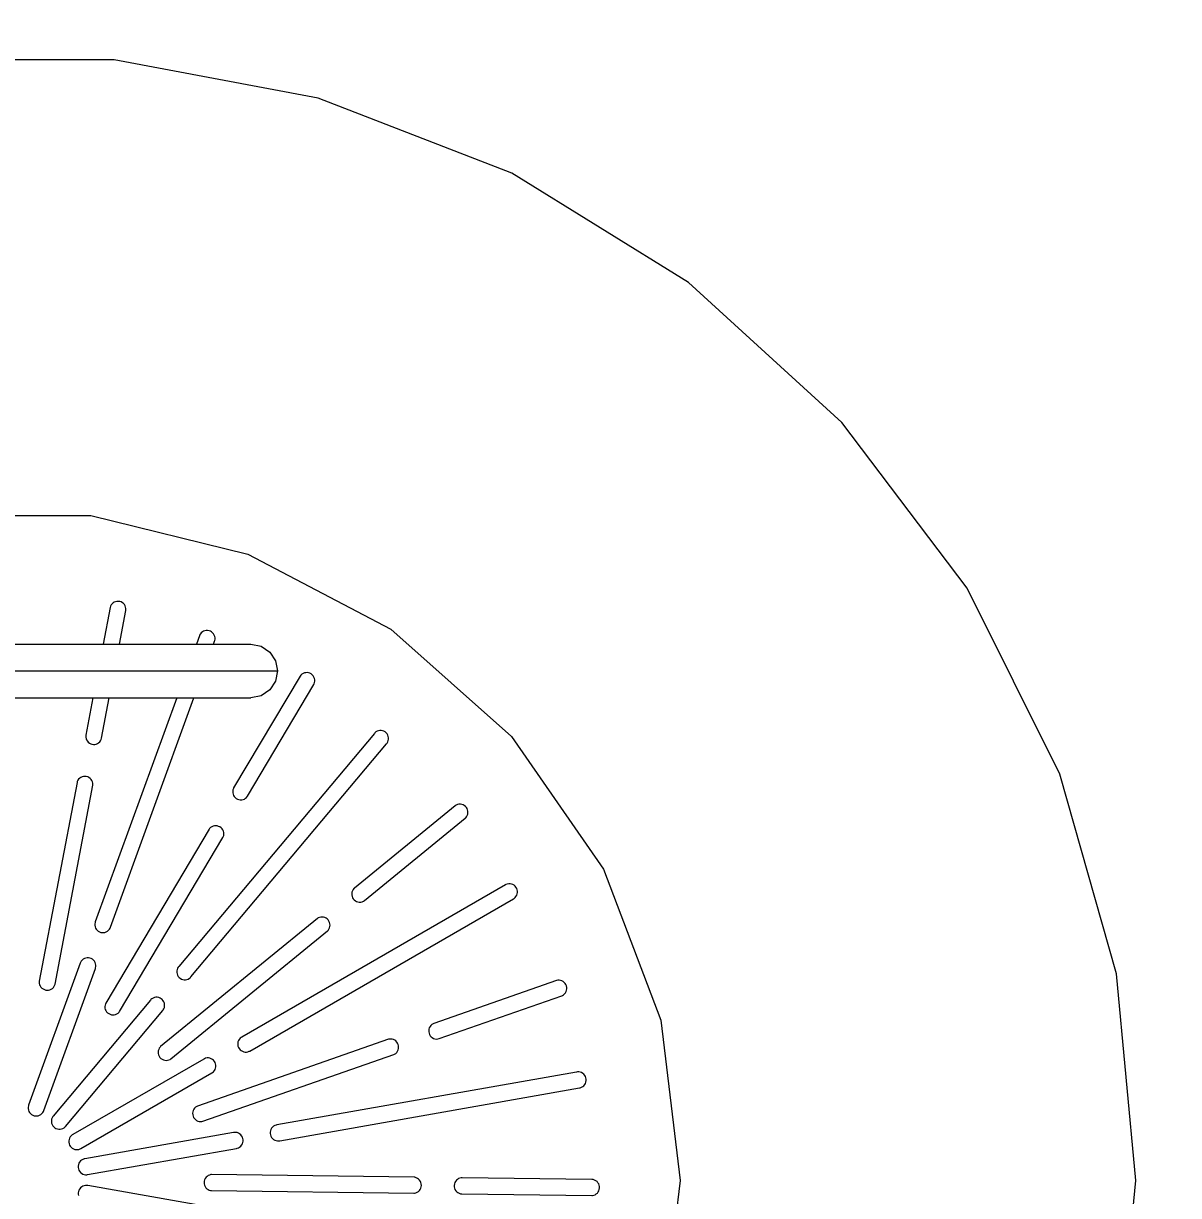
# Model space of a CAD drawing. Header units: millimetres. Extents: x 12228 to 15818, y 15837 to 21284.
# Drawn here: x 13551.3 to 13766.8, y 20294.8 to 20513.5 of the extents above; entities that cross this region are included whole.
import ezdxf

# ---------------------------------------------------------------- set-up
doc = ezdxf.new("R2010")
doc.units = ezdxf.units.MM
doc.header["$LTSCALE"] = 3
for name, color, linetype, lineweight in [('Elementy modelu - Kształty_Nr_pióra__1', 7, 'Continuous', 13), ('Konstrukcja - Stropy_Nr_pióra__1', 7, 'Continuous', 13), ('Konstrukcja - Słupy_Nr_pióra__1', 7, 'Continuous', 13)]:
    doc.layers.add(name, color=color, linetype=linetype, lineweight=lineweight)
doc.styles.get("Standard").update_dxf_attribs({"font": 'arial.ttf'})
doc.dimstyles.new('MATEUSZ', dxfattribs={"dimtxt": 35, "dimasz": 16, "dimexe": 0.18, "dimexo": 0.0625, "dimgap": 0.09, "dimtad": 0, "dimdec": 0, "dimdsep": 46, "dimtxsty": 'Standard', "dimblk": 'DOT', "dimcen": 0.09, "dimse1": 1, "dimse2": 1, "dimadec": 0, "dimazin": 0, "dimtfac": 1, "dimtdec": 0, "dimtofl": 0, "dimtmove": 0, "dimatfit": 3, "dimfxl": 0, "dimtolj": 1, "dimtzin": 0, "dimlwd": 9, "dimlwe": 9, "dimarcsym": 0})

# ---------------------------------------------------------------- blocks, each defined once
blk = doc.blocks.new('_Dot')
at = {"color": 0, "linetype": 'ByBlock', "lineweight": -2}
blk.add_line((-0.5, 0), (-1, 0), dxfattribs=at)
at = {"color": 0, "linetype": 'ByBlock', "const_width": 0.5}
blk.add_lwpolyline([(-0.25, 0, 1), (0.25, 0, 1)], format="xyb", close=True, dxfattribs=at)
blk = doc.blocks.new('*D10')
at = {"color": 0, "lineweight": 9}
for p, q in [((13354.81, 20746.72), (13509.41, 20746.72)), ((13742.81, 20746.72), (13588.21, 20746.72))]:
    blk.add_line(p, q, dxfattribs=at)
at = {"layer": 'Defpoints', "color": 0}
for p in [(13758.81, 20746.72), (13338.81, 20297.61), (13758.81, 20297.61)]:
    blk.add_point(p, dxfattribs=at)
at = {"color": 0, "lineweight": 9, "xscale": 16, "yscale": 16, "zscale": 16, "rotation": 180}
blk.add_blockref('_Dot', (13338.81, 20746.72), dxfattribs=at)
at = {"color": 0, "lineweight": 9, "xscale": 16, "yscale": 16, "zscale": 16}
blk.add_blockref('_Dot', (13758.81, 20746.72), dxfattribs=at)
at = {"color": 0, "insert": (13548.81, 20746.72), "char_height": 35, "attachment_point": 5}
blk.add_mtext('\\A1;420', dxfattribs=at)
blk = doc.blocks.new('*D11')
at = {"color": 0, "lineweight": 9}
for p, q in [((13439.81, 20626.72), (13509.82, 20626.72)), ((13657.81, 20626.72), (13587.8, 20626.72))]:
    blk.add_line(p, q, dxfattribs=at)
at = {"layer": 'Defpoints', "color": 0}
for p in [(13673.81, 20626.72), (13423.81, 20297.61), (13673.81, 20297.61)]:
    blk.add_point(p, dxfattribs=at)
at = {"color": 0, "lineweight": 9, "xscale": 16, "yscale": 16, "zscale": 16, "rotation": 180}
blk.add_blockref('_Dot', (13423.81, 20626.72), dxfattribs=at)
at = {"color": 0, "lineweight": 9, "xscale": 16, "yscale": 16, "zscale": 16}
blk.add_blockref('_Dot', (13673.81, 20626.72), dxfattribs=at)
at = {"color": 0, "insert": (13548.81, 20626.72), "char_height": 35, "attachment_point": 5}
blk.add_mtext('\\A1;250', dxfattribs=at)

msp = doc.modelspace()

# ---------------------------------------------------------------- linework, layer by layer
at = {"layer": 'Elementy modelu - Kształty_Nr_pióra__1', "linetype": 'Continuous'}
for p, q in [((13503.71, 20397.71), (13593.71, 20397.71)), ((13593.71, 20397.71), (13595.62, 20397.33)), ((13595.62, 20397.33), (13597.25, 20396.24)), ((13597.25, 20396.24), (13598.33, 20394.62)), ((13598.33, 20394.62), (13598.71, 20392.71)), ((13498.71, 20392.71), (13598.71, 20392.71)), ((13598.71, 20392.71), (13598.33, 20390.79)), ((13598.33, 20390.79), (13597.25, 20389.17)), ((13503.71, 20387.71), (13593.71, 20387.71)), ((13595.62, 20388.09), (13593.71, 20387.71)), ((13597.25, 20389.17), (13595.62, 20388.09))]:
    msp.add_line(p, q, dxfattribs=at)
at = {"layer": 'Konstrukcja - Stropy_Nr_pióra__1', "linetype": 'Continuous'}
for p, q in [((13567.52, 20404.79), (13567.44, 20404.54)), ((13567.64, 20405.03), (13567.52, 20404.79)), ((13567.81, 20405.23), (13567.64, 20405.03)), ((13568, 20405.41), (13567.81, 20405.23)), ((13568.23, 20405.54), (13568, 20405.41)), ((13568.47, 20405.64), (13568.23, 20405.54)), ((13568.73, 20405.69), (13568.47, 20405.64)), ((13568.99, 20405.7), (13568.73, 20405.69)), ((13569.25, 20405.66), (13568.99, 20405.7)), ((13569.5, 20405.58), (13569.25, 20405.66)), ((13569.73, 20405.45), (13569.5, 20405.58)), ((13569.94, 20405.29), (13569.73, 20405.45)), ((13570.11, 20405.1), (13569.94, 20405.29)), ((13570.25, 20404.87), (13570.11, 20405.1)), ((13570.34, 20404.63), (13570.25, 20404.87)), ((13567.44, 20404.54), (13566.15, 20397.71)), ((13569.2, 20397.71), (13570.39, 20403.98)), ((13570.4, 20404.37), (13570.34, 20404.63)), ((13570.39, 20403.98), (13570.4, 20404.11)), ((13570.4, 20404.11), (13570.4, 20404.37)), ((13584.11, 20399.28), (13583.54, 20397.71)), ((13584.15, 20399.4), (13584.11, 20399.28)), ((13584.29, 20399.63), (13584.15, 20399.4)), ((13584.45, 20399.83), (13584.29, 20399.63)), ((13584.66, 20400), (13584.45, 20399.83)), ((13584.88, 20400.13), (13584.66, 20400)), ((13585.13, 20400.22), (13584.88, 20400.13)), ((13585.39, 20400.26), (13585.13, 20400.22)), ((13585.65, 20400.26), (13585.39, 20400.26)), ((13585.91, 20400.22), (13585.65, 20400.26)), ((13586.16, 20400.13), (13585.91, 20400.22)), ((13586.38, 20400), (13586.16, 20400.13)), ((13586.58, 20399.83), (13586.38, 20400)), ((13586.75, 20399.63), (13586.58, 20399.83)), ((13586.73, 20397.71), (13586.93, 20398.25)), ((13586.88, 20399.4), (13586.75, 20399.63)), ((13586.97, 20399.15), (13586.88, 20399.4)), ((13586.93, 20398.25), (13586.97, 20398.37)), ((13587.02, 20398.9), (13586.97, 20399.15)), ((13586.97, 20398.37), (13587.02, 20398.63)), ((13587.02, 20398.63), (13587.02, 20398.9)), ((13602.89, 20391.72), (13590.5, 20370.88)), ((13603.05, 20391.93), (13602.89, 20391.72)), ((13603.25, 20392.11), (13603.05, 20391.93)), ((13603.47, 20392.24), (13603.25, 20392.11)), ((13603.71, 20392.34), (13603.47, 20392.24)), ((13603.97, 20392.39), (13603.71, 20392.34)), ((13604.23, 20392.4), (13603.97, 20392.39)), ((13604.49, 20392.36), (13604.23, 20392.4)), ((13604.74, 20392.28), (13604.49, 20392.36)), ((13604.97, 20392.16), (13604.74, 20392.28)), ((13605.18, 20391.99), (13604.97, 20392.16)), ((13605.35, 20391.8), (13605.18, 20391.99)), ((13605.49, 20391.57), (13605.35, 20391.8)), ((13593.08, 20369.35), (13605.46, 20390.19)), ((13605.46, 20390.19), (13605.53, 20390.3)), ((13605.59, 20391.33), (13605.49, 20391.57)), ((13605.53, 20390.3), (13605.61, 20390.55)), ((13605.64, 20391.07), (13605.59, 20391.33)), ((13605.61, 20390.55), (13605.65, 20390.81)), ((13605.65, 20390.81), (13605.64, 20391.07)), ((13564.25, 20387.71), (13562.93, 20380.72)), ((13579.9, 20387.71), (13564.68, 20345.9)), ((13565.87, 20380.16), (13567.3, 20387.71)), ((13567.5, 20344.88), (13583.09, 20387.71)), ((13616.75, 20381.07), (13580.24, 20337.56)), ((13616.84, 20381.17), (13616.75, 20381.07)), ((13617.04, 20381.34), (13616.84, 20381.17)), ((13617.26, 20381.47), (13617.04, 20381.34)), ((13617.51, 20381.56), (13617.26, 20381.47)), ((13617.77, 20381.61), (13617.51, 20381.56)), ((13618.03, 20381.61), (13617.77, 20381.61)), ((13618.29, 20381.56), (13618.03, 20381.61)), ((13618.54, 20381.47), (13618.29, 20381.56)), ((13618.76, 20381.34), (13618.54, 20381.47)), ((13618.97, 20381.17), (13618.76, 20381.34)), ((13619.13, 20380.97), (13618.97, 20381.17)), ((13619.27, 20380.74), (13619.13, 20380.97)), ((13619.36, 20380.5), (13619.27, 20380.74)), ((13562.93, 20380.72), (13562.91, 20380.59)), ((13562.91, 20380.59), (13562.92, 20380.33)), ((13562.92, 20380.33), (13562.97, 20380.07)), ((13562.97, 20380.07), (13563.07, 20379.83)), ((13563.07, 20379.83), (13563.2, 20379.6)), ((13563.2, 20379.6), (13563.38, 20379.41)), ((13563.38, 20379.41), (13563.58, 20379.25)), ((13563.58, 20379.25), (13563.82, 20379.12)), ((13563.82, 20379.12), (13564.06, 20379.04)), ((13564.06, 20379.04), (13564.32, 20379)), ((13564.32, 20379), (13564.59, 20379.01)), ((13564.59, 20379.01), (13564.84, 20379.06)), ((13564.84, 20379.06), (13565.09, 20379.16)), ((13565.09, 20379.16), (13565.31, 20379.29)), ((13565.31, 20379.29), (13565.51, 20379.47)), ((13565.51, 20379.47), (13565.67, 20379.67)), ((13565.67, 20379.67), (13565.8, 20379.91)), ((13565.8, 20379.91), (13565.87, 20380.16)), ((13582.54, 20335.63), (13619.05, 20379.14)), ((13619.05, 20379.14), (13619.13, 20379.24)), ((13619.13, 20379.24), (13619.27, 20379.47)), ((13619.27, 20379.47), (13619.36, 20379.72)), ((13619.4, 20380.24), (13619.36, 20380.5)), ((13619.36, 20379.72), (13619.4, 20379.98)), ((13619.4, 20379.98), (13619.4, 20380.24)), ((13561.31, 20372.07), (13561.27, 20371.93)), ((13561.43, 20372.31), (13561.31, 20372.07)), ((13561.58, 20372.52), (13561.43, 20372.31)), ((13561.77, 20372.7), (13561.58, 20372.52)), ((13561.99, 20372.85), (13561.77, 20372.7)), ((13562.23, 20372.95), (13561.99, 20372.85)), ((13562.48, 20373.02), (13562.23, 20372.95)), ((13562.74, 20373.04), (13562.48, 20373.02)), ((13563, 20373.01), (13562.74, 20373.04)), ((13563.26, 20372.94), (13563, 20373.01)), ((13563.49, 20372.82), (13563.26, 20372.94)), ((13563.7, 20372.67), (13563.49, 20372.82)), ((13563.89, 20372.48), (13563.7, 20372.67)), ((13564.03, 20372.26), (13563.89, 20372.48)), ((13564.14, 20372.02), (13564.03, 20372.26)), ((13564.2, 20371.77), (13564.14, 20372.02)), ((13561.27, 20371.93), (13554.23, 20334.81)), ((13557.17, 20334.26), (13564.21, 20371.38)), ((13564.22, 20371.51), (13564.2, 20371.77)), ((13564.21, 20371.38), (13564.22, 20371.51)), ((13590.36, 20370.52), (13590.32, 20370.26)), ((13590.32, 20370.26), (13590.33, 20369.99)), ((13590.33, 20369.99), (13590.38, 20369.74)), ((13590.44, 20370.76), (13590.36, 20370.52)), ((13590.5, 20370.88), (13590.44, 20370.76)), ((13590.38, 20369.74), (13590.48, 20369.49)), ((13590.48, 20369.49), (13590.61, 20369.27)), ((13590.61, 20369.27), (13590.79, 20369.07)), ((13590.79, 20369.07), (13590.99, 20368.91)), ((13590.99, 20368.91), (13591.22, 20368.79)), ((13591.22, 20368.79), (13591.47, 20368.7)), ((13591.47, 20368.7), (13591.73, 20368.66)), ((13591.73, 20368.66), (13592, 20368.67)), ((13592, 20368.67), (13592.25, 20368.72)), ((13592.25, 20368.72), (13592.5, 20368.82)), ((13592.5, 20368.82), (13592.72, 20368.96)), ((13592.72, 20368.96), (13592.92, 20369.13)), ((13592.92, 20369.13), (13593.08, 20369.35)), ((13632.04, 20367.69), (13631.81, 20367.55)), ((13632.28, 20367.79), (13632.04, 20367.69)), ((13632.54, 20367.84), (13632.28, 20367.79)), ((13632.8, 20367.85), (13632.54, 20367.84)), ((13633.06, 20367.81), (13632.8, 20367.85)), ((13633.31, 20367.73), (13633.06, 20367.81)), ((13633.54, 20367.6), (13633.31, 20367.73)), ((13631.81, 20367.55), (13613.05, 20352.2)), ((13633.75, 20367.44), (13633.54, 20367.6)), ((13633.92, 20367.25), (13633.75, 20367.44)), ((13633.81, 20365.31), (13633.97, 20365.52)), ((13634.06, 20367.02), (13633.92, 20367.25)), ((13633.97, 20365.52), (13634.09, 20365.75)), ((13634.15, 20366.78), (13634.06, 20367.02)), ((13634.09, 20365.75), (13634.18, 20366)), ((13634.21, 20366.52), (13634.15, 20366.78)), ((13634.18, 20366), (13634.21, 20366.26)), ((13634.21, 20366.26), (13634.21, 20366.52)), ((13586.02, 20363.3), (13585.94, 20363.19)), ((13586.21, 20363.49), (13586.02, 20363.3)), ((13586.43, 20363.63), (13586.21, 20363.49)), ((13586.67, 20363.74), (13586.43, 20363.63)), ((13586.92, 20363.8), (13586.67, 20363.74)), ((13587.19, 20363.82), (13586.92, 20363.8)), ((13587.45, 20363.8), (13587.19, 20363.82)), ((13587.7, 20363.72), (13587.45, 20363.8)), ((13587.93, 20363.61), (13587.7, 20363.72)), ((13588.15, 20363.45), (13587.93, 20363.61)), ((13588.33, 20363.27), (13588.15, 20363.45)), ((13588.48, 20363.05), (13588.33, 20363.27)), ((13614.94, 20349.88), (13633.71, 20365.23)), ((13633.71, 20365.23), (13633.81, 20365.31)), ((13585.94, 20363.19), (13566.63, 20330.72)), ((13569.19, 20329.19), (13588.51, 20361.66)), ((13588.58, 20362.81), (13588.48, 20363.05)), ((13588.51, 20361.66), (13588.57, 20361.78)), ((13588.57, 20361.78), (13588.64, 20362.03)), ((13588.65, 20362.55), (13588.58, 20362.81)), ((13588.64, 20362.03), (13588.67, 20362.29)), ((13588.67, 20362.29), (13588.65, 20362.55)), ((13641.2, 20352.8), (13592.01, 20324.4)), ((13641.31, 20352.87), (13641.2, 20352.8)), ((13641.56, 20352.96), (13641.31, 20352.87)), ((13641.82, 20353), (13641.56, 20352.96)), ((13642.08, 20353), (13641.82, 20353)), ((13642.34, 20352.96), (13642.08, 20353)), ((13642.59, 20352.87), (13642.34, 20352.96)), ((13642.81, 20352.74), (13642.59, 20352.87)), ((13643.01, 20352.57), (13642.81, 20352.74)), ((13643.18, 20352.37), (13643.01, 20352.57)), ((13643.31, 20352.14), (13643.18, 20352.37)), ((13593.51, 20321.8), (13642.7, 20350.2)), ((13612.58, 20351.43), (13612.54, 20351.17)), ((13612.54, 20351.17), (13612.55, 20350.91)), ((13612.55, 20350.91), (13612.6, 20350.65)), ((13612.66, 20351.68), (13612.58, 20351.43)), ((13612.6, 20350.65), (13612.7, 20350.41)), ((13612.79, 20351.91), (13612.66, 20351.68)), ((13612.7, 20350.41), (13612.83, 20350.18)), ((13612.95, 20352.12), (13612.79, 20351.91)), ((13612.83, 20350.18), (13613.01, 20349.99)), ((13613.05, 20352.2), (13612.95, 20352.12)), ((13642.7, 20350.2), (13642.81, 20350.27)), ((13642.81, 20350.27), (13643.01, 20350.44)), ((13643.01, 20350.44), (13643.18, 20350.64)), ((13643.18, 20350.64), (13643.31, 20350.87)), ((13643.4, 20351.89), (13643.31, 20352.14)), ((13643.31, 20350.87), (13643.4, 20351.11)), ((13643.45, 20351.63), (13643.4, 20351.89)), ((13643.4, 20351.11), (13643.45, 20351.37)), ((13643.45, 20351.37), (13643.45, 20351.63)), ((13613.01, 20349.99), (13613.21, 20349.82)), ((13613.21, 20349.82), (13613.45, 20349.7)), ((13613.45, 20349.7), (13613.69, 20349.62)), ((13613.69, 20349.62), (13613.95, 20349.58)), ((13613.95, 20349.58), (13614.22, 20349.59)), ((13614.22, 20349.59), (13614.47, 20349.64)), ((13614.47, 20349.64), (13614.72, 20349.74)), ((13614.72, 20349.74), (13614.94, 20349.88)), ((13564.64, 20345.78), (13564.59, 20345.52)), ((13564.68, 20345.9), (13564.64, 20345.78)), ((13606.13, 20346.54), (13576.87, 20322.63)), ((13606.25, 20346.62), (13606.13, 20346.54)), ((13606.49, 20346.72), (13606.25, 20346.62)), ((13606.74, 20346.79), (13606.49, 20346.72)), ((13607, 20346.8), (13606.74, 20346.79)), ((13607.26, 20346.78), (13607, 20346.8)), ((13607.52, 20346.7), (13607.26, 20346.78)), ((13607.75, 20346.59), (13607.52, 20346.7)), ((13607.96, 20346.44), (13607.75, 20346.59)), ((13608.15, 20346.25), (13607.96, 20346.44)), ((13608.29, 20346.03), (13608.15, 20346.25)), ((13608.4, 20345.79), (13608.29, 20346.03)), ((13608.46, 20345.54), (13608.4, 20345.79)), ((13564.59, 20345.52), (13564.59, 20345.26)), ((13564.59, 20345.26), (13564.64, 20345)), ((13564.64, 20345), (13564.73, 20344.75)), ((13564.73, 20344.75), (13564.86, 20344.53)), ((13564.86, 20344.53), (13565.03, 20344.32)), ((13565.03, 20344.32), (13565.23, 20344.16)), ((13565.23, 20344.16), (13565.46, 20344.02)), ((13565.46, 20344.02), (13565.7, 20343.93)), ((13565.7, 20343.93), (13565.96, 20343.89)), ((13565.96, 20343.89), (13566.22, 20343.89)), ((13566.22, 20343.89), (13566.48, 20343.93)), ((13566.48, 20343.93), (13566.73, 20344.02)), ((13566.73, 20344.02), (13566.96, 20344.16)), ((13566.96, 20344.16), (13567.16, 20344.32)), ((13567.16, 20344.32), (13567.33, 20344.53)), ((13567.33, 20344.53), (13567.46, 20344.75)), ((13567.46, 20344.75), (13567.5, 20344.88)), ((13578.76, 20320.31), (13608.02, 20344.22)), ((13608.02, 20344.22), (13608.11, 20344.31)), ((13608.11, 20344.31), (13608.27, 20344.52)), ((13608.27, 20344.52), (13608.38, 20344.76)), ((13608.38, 20344.76), (13608.46, 20345.01)), ((13608.48, 20345.27), (13608.46, 20345.54)), ((13608.46, 20345.01), (13608.48, 20345.27)), ((13563.16, 20339.19), (13562.9, 20339.14)), ((13563.42, 20339.19), (13563.16, 20339.19)), ((13563.68, 20339.14), (13563.42, 20339.19)), ((13561.88, 20338.2), (13552.23, 20311.69)), ((13555.05, 20310.67), (13564.7, 20337.18)), ((13561.93, 20338.32), (13561.88, 20338.2)), ((13562.06, 20338.55), (13561.93, 20338.32)), ((13562.22, 20338.75), (13562.06, 20338.55)), ((13562.43, 20338.92), (13562.22, 20338.75)), ((13562.65, 20339.05), (13562.43, 20338.92)), ((13562.9, 20339.14), (13562.65, 20339.05)), ((13563.93, 20339.05), (13563.68, 20339.14)), ((13564.15, 20338.92), (13563.93, 20339.05)), ((13564.35, 20338.75), (13564.15, 20338.92)), ((13564.52, 20338.55), (13564.35, 20338.75)), ((13564.65, 20338.33), (13564.52, 20338.55)), ((13564.74, 20338.08), (13564.65, 20338.33)), ((13564.7, 20337.18), (13564.74, 20337.3)), ((13564.79, 20337.82), (13564.74, 20338.08)), ((13564.74, 20337.3), (13564.79, 20337.56)), ((13564.79, 20337.56), (13564.79, 20337.82)), ((13580.03, 20337.23), (13579.94, 20336.99)), ((13580.16, 20337.46), (13580.03, 20337.23)), ((13580.24, 20337.56), (13580.16, 20337.46)), ((13554.23, 20334.81), (13554.22, 20334.68)), ((13579.94, 20336.99), (13579.89, 20336.73)), ((13579.89, 20336.73), (13579.89, 20336.47)), ((13579.89, 20336.47), (13579.94, 20336.21)), ((13579.94, 20336.21), (13580.03, 20335.96)), ((13580.03, 20335.96), (13580.16, 20335.73)), ((13580.16, 20335.73), (13580.33, 20335.53)), ((13580.33, 20335.53), (13580.53, 20335.36)), ((13580.53, 20335.36), (13580.75, 20335.23)), ((13580.75, 20335.23), (13581, 20335.14)), ((13581, 20335.14), (13581.26, 20335.1)), ((13581.26, 20335.1), (13581.52, 20335.1)), ((13581.52, 20335.1), (13581.78, 20335.14)), ((13581.78, 20335.14), (13582.03, 20335.23)), ((13582.03, 20335.23), (13582.25, 20335.36)), ((13582.25, 20335.36), (13582.46, 20335.53)), ((13582.46, 20335.53), (13582.54, 20335.63)), ((13650.72, 20334.94), (13627.84, 20326.94)), ((13650.99, 20335), (13650.72, 20334.94)), ((13651.25, 20335.01), (13650.99, 20335)), ((13651.51, 20334.97), (13651.25, 20335.01)), ((13651.76, 20334.89), (13651.51, 20334.97)), ((13651.99, 20334.76), (13651.76, 20334.89)), ((13554.22, 20334.68), (13554.23, 20334.42)), ((13554.23, 20334.42), (13554.3, 20334.17)), ((13554.3, 20334.17), (13554.4, 20333.93)), ((13554.4, 20333.93), (13554.55, 20333.71)), ((13554.55, 20333.71), (13554.73, 20333.52)), ((13554.73, 20333.52), (13554.95, 20333.37)), ((13554.95, 20333.37), (13555.18, 20333.25)), ((13555.18, 20333.25), (13555.43, 20333.18)), ((13555.43, 20333.18), (13555.7, 20333.15)), ((13555.7, 20333.15), (13555.96, 20333.17)), ((13555.96, 20333.17), (13556.21, 20333.23)), ((13556.21, 20333.23), (13556.45, 20333.34)), ((13556.45, 20333.34), (13556.67, 20333.49)), ((13556.67, 20333.49), (13556.86, 20333.67)), ((13556.86, 20333.67), (13557.01, 20333.88)), ((13557.01, 20333.88), (13557.13, 20334.12)), ((13557.13, 20334.12), (13557.17, 20334.26)), ((13652.19, 20334.6), (13651.99, 20334.76)), ((13652.37, 20334.4), (13652.19, 20334.6)), ((13652.25, 20332.47), (13652.42, 20332.68)), ((13652.51, 20334.18), (13652.37, 20334.4)), ((13652.42, 20332.68), (13652.54, 20332.91)), ((13652.6, 20333.94), (13652.51, 20334.18)), ((13652.54, 20332.91), (13652.62, 20333.16)), ((13652.66, 20333.68), (13652.6, 20333.94)), ((13652.62, 20333.16), (13652.66, 20333.42)), ((13652.66, 20333.42), (13652.66, 20333.68)), ((13574.97, 20331.28), (13556.84, 20309.67)), ((13566.57, 20330.6), (13566.5, 20330.35)), ((13566.63, 20330.72), (13566.57, 20330.6)), ((13575.06, 20331.38), (13574.97, 20331.28)), ((13575.26, 20331.55), (13575.06, 20331.38)), ((13575.49, 20331.68), (13575.26, 20331.55)), ((13575.73, 20331.77), (13575.49, 20331.68)), ((13575.99, 20331.82), (13575.73, 20331.77)), ((13576.25, 20331.82), (13575.99, 20331.82)), ((13576.51, 20331.77), (13576.25, 20331.82)), ((13576.76, 20331.68), (13576.51, 20331.77)), ((13576.99, 20331.55), (13576.76, 20331.68)), ((13577.19, 20331.38), (13576.99, 20331.55)), ((13577.36, 20331.18), (13577.19, 20331.38)), ((13577.49, 20330.96), (13577.36, 20331.18)), ((13577.58, 20330.71), (13577.49, 20330.96)), ((13577.62, 20330.45), (13577.58, 20330.71)), ((13577.62, 20330.19), (13577.62, 20330.45)), ((13628.83, 20324.11), (13651.71, 20332.11)), ((13651.71, 20332.11), (13651.84, 20332.16)), ((13651.84, 20332.16), (13652.06, 20332.3)), ((13652.06, 20332.3), (13652.25, 20332.47)), ((13559.14, 20307.74), (13577.27, 20329.36)), ((13566.5, 20330.35), (13566.47, 20330.09)), ((13566.47, 20330.09), (13566.49, 20329.82)), ((13566.49, 20329.82), (13566.55, 20329.57)), ((13566.55, 20329.57), (13566.66, 20329.33)), ((13566.66, 20329.33), (13566.8, 20329.11)), ((13566.8, 20329.11), (13566.99, 20328.92)), ((13566.99, 20328.92), (13567.2, 20328.77)), ((13567.2, 20328.77), (13567.44, 20328.65)), ((13567.44, 20328.65), (13567.69, 20328.58)), ((13567.69, 20328.58), (13567.95, 20328.55)), ((13567.95, 20328.55), (13568.21, 20328.57)), ((13568.21, 20328.57), (13568.47, 20328.64)), ((13568.47, 20328.64), (13568.7, 20328.74)), ((13568.7, 20328.74), (13568.92, 20328.89)), ((13568.92, 20328.89), (13569.11, 20329.07)), ((13569.11, 20329.07), (13569.19, 20329.19)), ((13577.27, 20329.36), (13577.36, 20329.46)), ((13577.36, 20329.46), (13577.49, 20329.68)), ((13577.49, 20329.68), (13577.58, 20329.93)), ((13577.58, 20329.93), (13577.62, 20330.19)), ((13627.01, 20326.14), (13626.93, 20325.89)), ((13627.14, 20326.37), (13627.01, 20326.14)), ((13627.3, 20326.58), (13627.14, 20326.37)), ((13627.5, 20326.75), (13627.3, 20326.58)), ((13627.72, 20326.89), (13627.5, 20326.75)), ((13627.84, 20326.94), (13627.72, 20326.89)), ((13619.4, 20323.98), (13583.74, 20311.52)), ((13591.53, 20323.97), (13591.39, 20323.74)), ((13591.69, 20324.17), (13591.53, 20323.97)), ((13591.9, 20324.34), (13591.69, 20324.17)), ((13592.01, 20324.4), (13591.9, 20324.34)), ((13619.54, 20324.02), (13619.4, 20323.98)), ((13619.8, 20324.03), (13619.54, 20324.02)), ((13620.06, 20324.01), (13619.8, 20324.03)), ((13620.32, 20323.93), (13620.06, 20324.01)), ((13620.55, 20323.82), (13620.32, 20323.93)), ((13626.93, 20325.89), (13626.89, 20325.63)), ((13626.89, 20325.63), (13626.9, 20325.37)), ((13626.9, 20325.37), (13626.95, 20325.11)), ((13626.95, 20325.11), (13627.05, 20324.87)), ((13627.05, 20324.87), (13627.19, 20324.65)), ((13627.19, 20324.65), (13627.36, 20324.45)), ((13627.36, 20324.45), (13627.57, 20324.29)), ((13627.57, 20324.29), (13627.8, 20324.16)), ((13627.8, 20324.16), (13628.05, 20324.08)), ((13628.05, 20324.08), (13628.31, 20324.04)), ((13628.31, 20324.04), (13628.57, 20324.05)), ((13628.57, 20324.05), (13628.83, 20324.11)), ((13576.44, 20321.84), (13576.41, 20321.57)), ((13576.51, 20322.09), (13576.44, 20321.84)), ((13576.62, 20322.32), (13576.51, 20322.09)), ((13576.78, 20322.54), (13576.62, 20322.32)), ((13576.87, 20322.63), (13576.78, 20322.54)), ((13591.3, 20323.49), (13591.26, 20323.23)), ((13591.26, 20323.23), (13591.26, 20322.97)), ((13591.26, 20322.97), (13591.3, 20322.71)), ((13591.39, 20323.74), (13591.3, 20323.49)), ((13591.3, 20322.71), (13591.39, 20322.47)), ((13591.39, 20322.47), (13591.53, 20322.24)), ((13591.53, 20322.24), (13591.69, 20322.04)), ((13591.69, 20322.04), (13591.9, 20321.87)), ((13591.9, 20321.87), (13592.12, 20321.74)), ((13592.12, 20321.74), (13592.37, 20321.65)), ((13593.15, 20321.65), (13593.4, 20321.74)), ((13593.4, 20321.74), (13593.51, 20321.8)), ((13620.77, 20323.67), (13620.55, 20323.82)), ((13620.95, 20323.48), (13620.77, 20323.67)), ((13620.92, 20321.54), (13621.07, 20321.75)), ((13621.09, 20323.26), (13620.95, 20323.48)), ((13621.07, 20321.75), (13621.18, 20321.99)), ((13621.2, 20323.02), (13621.09, 20323.26)), ((13621.18, 20321.99), (13621.26, 20322.24)), ((13621.27, 20322.77), (13621.2, 20323.02)), ((13621.26, 20322.24), (13621.28, 20322.5)), ((13621.28, 20322.5), (13621.27, 20322.77)), ((13584.91, 20320.3), (13560.48, 20306.2)), ((13576.41, 20321.57), (13576.43, 20321.31)), ((13576.43, 20321.31), (13576.49, 20321.06)), ((13576.49, 20321.06), (13576.6, 20320.82)), ((13576.6, 20320.82), (13576.75, 20320.6)), ((13576.75, 20320.6), (13576.93, 20320.41)), ((13576.93, 20320.41), (13577.14, 20320.26)), ((13577.14, 20320.26), (13577.38, 20320.14)), ((13577.38, 20320.14), (13577.63, 20320.07)), ((13577.63, 20320.07), (13577.89, 20320.04)), ((13577.89, 20320.04), (13578.15, 20320.06)), ((13578.15, 20320.06), (13578.41, 20320.13)), ((13578.41, 20320.13), (13578.65, 20320.23)), ((13578.65, 20320.23), (13578.76, 20320.31)), ((13584.72, 20308.7), (13620.39, 20321.16)), ((13585.03, 20320.37), (13584.91, 20320.3)), ((13585.27, 20320.46), (13585.03, 20320.37)), ((13585.53, 20320.51), (13585.27, 20320.46)), ((13585.79, 20320.51), (13585.53, 20320.51)), ((13586.05, 20320.46), (13585.79, 20320.51)), ((13586.3, 20320.37), (13586.05, 20320.46)), ((13586.53, 20320.24), (13586.3, 20320.37)), ((13586.73, 20320.07), (13586.53, 20320.24)), ((13586.9, 20319.87), (13586.73, 20320.07)), ((13587.03, 20319.64), (13586.9, 20319.87)), ((13587.12, 20319.4), (13587.03, 20319.64)), ((13592.37, 20321.65), (13592.63, 20321.6)), ((13592.63, 20321.6), (13592.89, 20321.6)), ((13592.89, 20321.6), (13593.15, 20321.65)), ((13620.39, 20321.16), (13620.51, 20321.21)), ((13620.51, 20321.21), (13620.73, 20321.36)), ((13620.73, 20321.36), (13620.92, 20321.54)), ((13561.98, 20303.6), (13586.41, 20317.71)), ((13586.41, 20317.71), (13586.53, 20317.77)), ((13586.53, 20317.77), (13586.73, 20317.94)), ((13586.73, 20317.94), (13586.9, 20318.14)), ((13586.9, 20318.14), (13587.03, 20318.37)), ((13587.03, 20318.37), (13587.12, 20318.62)), ((13587.16, 20319.14), (13587.12, 20319.4)), ((13587.12, 20318.62), (13587.16, 20318.87)), ((13587.16, 20318.87), (13587.16, 20319.14)), ((13654.5, 20317.87), (13598.57, 20308.01)), ((13654.63, 20317.9), (13654.5, 20317.87)), ((13654.89, 20317.9), (13654.63, 20317.9)), ((13655.15, 20317.85), (13654.89, 20317.9)), ((13655.4, 20317.76), (13655.15, 20317.85)), ((13655.63, 20317.63), (13655.4, 20317.76)), ((13655.83, 20317.46), (13655.63, 20317.63)), ((13656, 20317.26), (13655.83, 20317.46)), ((13655.4, 20315.03), (13655.63, 20315.16)), ((13655.63, 20315.16), (13655.83, 20315.33)), ((13655.83, 20315.33), (13656, 20315.53)), ((13656.13, 20317.03), (13656, 20317.26)), ((13656, 20315.53), (13656.13, 20315.76)), ((13656.22, 20316.79), (13656.13, 20317.03)), ((13656.13, 20315.76), (13656.22, 20316.01)), ((13656.26, 20316.53), (13656.22, 20316.79)), ((13656.22, 20316.01), (13656.26, 20316.27)), ((13656.26, 20316.27), (13656.26, 20316.53)), ((13599.09, 20305.06), (13655.02, 20314.92)), ((13655.02, 20314.92), (13655.15, 20314.94)), ((13655.15, 20314.94), (13655.4, 20315.03)), ((13552.19, 20311.57), (13552.14, 20311.31)), ((13552.14, 20311.31), (13552.14, 20311.05)), ((13552.14, 20311.05), (13552.19, 20310.79)), ((13552.23, 20311.69), (13552.19, 20311.57)), ((13552.19, 20310.79), (13552.28, 20310.54)), ((13583.06, 20310.93), (13582.94, 20310.69)), ((13583.21, 20311.14), (13583.06, 20310.93)), ((13583.4, 20311.32), (13583.21, 20311.14)), ((13583.62, 20311.47), (13583.4, 20311.32)), ((13583.74, 20311.52), (13583.62, 20311.47)), ((13552.28, 20310.54), (13552.41, 20310.32)), ((13552.41, 20310.32), (13552.58, 20310.11)), ((13552.58, 20310.11), (13552.78, 20309.95)), ((13552.78, 20309.95), (13553.01, 20309.81)), ((13553.01, 20309.81), (13553.25, 20309.73)), ((13553.25, 20309.73), (13553.51, 20309.68)), ((13553.51, 20309.68), (13553.77, 20309.68)), ((13553.77, 20309.68), (13554.03, 20309.73)), ((13554.03, 20309.73), (13554.28, 20309.82)), ((13554.28, 20309.82), (13554.51, 20309.95)), ((13554.51, 20309.95), (13554.71, 20310.12)), ((13554.71, 20310.12), (13554.88, 20310.32)), ((13554.88, 20310.32), (13555.01, 20310.54)), ((13555.01, 20310.54), (13555.05, 20310.67)), ((13556.54, 20309.1), (13556.49, 20308.84)), ((13556.49, 20308.84), (13556.49, 20308.58)), ((13556.49, 20308.58), (13556.54, 20308.32)), ((13556.63, 20309.35), (13556.54, 20309.1)), ((13556.76, 20309.57), (13556.63, 20309.35)), ((13556.84, 20309.67), (13556.76, 20309.57)), ((13582.87, 20310.44), (13582.84, 20310.18)), ((13582.84, 20310.18), (13582.86, 20309.91)), ((13582.86, 20309.91), (13582.92, 20309.66)), ((13582.94, 20310.69), (13582.87, 20310.44)), ((13582.92, 20309.66), (13583.03, 20309.42)), ((13583.03, 20309.42), (13583.18, 20309.2)), ((13583.18, 20309.2), (13583.36, 20309.01)), ((13583.36, 20309.01), (13583.57, 20308.86)), ((13583.57, 20308.86), (13583.81, 20308.74)), ((13583.81, 20308.74), (13584.06, 20308.67)), ((13584.06, 20308.67), (13584.32, 20308.65)), ((13584.32, 20308.65), (13584.58, 20308.66)), ((13584.58, 20308.66), (13584.72, 20308.7)), ((13556.54, 20308.32), (13556.63, 20308.07)), ((13556.63, 20308.07), (13556.76, 20307.85)), ((13556.76, 20307.85), (13556.93, 20307.64)), ((13556.93, 20307.64), (13557.13, 20307.48)), ((13557.13, 20307.48), (13557.35, 20307.34)), ((13557.35, 20307.34), (13557.6, 20307.25)), ((13557.6, 20307.25), (13557.86, 20307.21)), ((13557.86, 20307.21), (13558.12, 20307.21)), ((13558.12, 20307.21), (13558.38, 20307.25)), ((13558.38, 20307.25), (13558.63, 20307.34)), ((13558.63, 20307.34), (13558.85, 20307.48)), ((13558.85, 20307.48), (13559.05, 20307.64)), ((13559.05, 20307.64), (13559.14, 20307.74)), ((13590.5, 20306.59), (13562.71, 20301.69)), ((13590.62, 20306.61), (13590.5, 20306.59)), ((13590.89, 20306.61), (13590.62, 20306.61)), ((13591.15, 20306.57), (13590.89, 20306.61)), ((13591.39, 20306.48), (13591.15, 20306.57)), ((13591.62, 20306.34), (13591.39, 20306.48)), ((13597.37, 20306.92), (13597.33, 20306.67)), ((13597.33, 20306.67), (13597.33, 20306.4)), ((13597.33, 20306.4), (13597.37, 20306.14)), ((13597.46, 20307.17), (13597.37, 20306.92)), ((13597.59, 20307.4), (13597.46, 20307.17)), ((13597.76, 20307.6), (13597.59, 20307.4)), ((13597.96, 20307.77), (13597.76, 20307.6)), ((13598.19, 20307.9), (13597.96, 20307.77)), ((13598.44, 20307.99), (13598.19, 20307.9)), ((13598.57, 20308.01), (13598.44, 20307.99)), ((13559.78, 20305.29), (13559.73, 20305.03)), ((13559.73, 20305.03), (13559.73, 20304.77)), ((13559.73, 20304.77), (13559.78, 20304.51)), ((13559.87, 20305.54), (13559.78, 20305.29)), ((13559.78, 20304.51), (13559.87, 20304.26)), ((13560, 20305.76), (13559.87, 20305.54)), ((13559.87, 20304.26), (13560, 20304.04)), ((13560.17, 20305.96), (13560, 20305.76)), ((13560.37, 20306.13), (13560.17, 20305.96)), ((13560.48, 20306.2), (13560.37, 20306.13)), ((13591.82, 20306.18), (13591.62, 20306.34)), ((13591.99, 20305.98), (13591.82, 20306.18)), ((13591.82, 20304.05), (13591.99, 20304.25)), ((13592.12, 20305.75), (13591.99, 20305.98)), ((13591.99, 20304.25), (13592.12, 20304.48)), ((13592.21, 20305.5), (13592.12, 20305.75)), ((13592.12, 20304.48), (13592.21, 20304.72)), ((13592.26, 20305.24), (13592.21, 20305.5)), ((13592.21, 20304.72), (13592.26, 20304.98)), ((13592.26, 20304.98), (13592.26, 20305.24)), ((13597.37, 20306.14), (13597.46, 20305.9)), ((13597.46, 20305.9), (13597.59, 20305.67)), ((13597.59, 20305.67), (13597.76, 20305.47)), ((13597.76, 20305.47), (13597.96, 20305.3)), ((13597.96, 20305.3), (13598.19, 20305.17)), ((13598.19, 20305.17), (13598.44, 20305.08)), ((13598.44, 20305.08), (13598.7, 20305.03)), ((13598.7, 20305.03), (13598.96, 20305.03)), ((13598.96, 20305.03), (13599.09, 20305.06)), ((13560, 20304.04), (13560.17, 20303.84)), ((13560.17, 20303.84), (13560.37, 20303.67)), ((13560.37, 20303.67), (13560.6, 20303.54)), ((13560.6, 20303.54), (13560.84, 20303.45)), ((13560.84, 20303.45), (13561.1, 20303.4)), ((13561.1, 20303.4), (13561.36, 20303.4)), ((13561.36, 20303.4), (13561.62, 20303.45)), ((13561.62, 20303.45), (13561.87, 20303.54)), ((13561.87, 20303.54), (13561.98, 20303.6)), ((13563.23, 20298.74), (13591.02, 20303.63)), ((13591.02, 20303.63), (13591.15, 20303.66)), ((13591.15, 20303.66), (13591.39, 20303.75)), ((13591.39, 20303.75), (13591.62, 20303.88)), ((13591.62, 20303.88), (13591.82, 20304.05)), ((13561.52, 20300.6), (13561.47, 20300.34)), ((13561.47, 20300.34), (13561.47, 20300.08)), ((13561.47, 20300.08), (13561.52, 20299.82)), ((13561.61, 20300.85), (13561.52, 20300.6)), ((13561.52, 20299.82), (13561.61, 20299.58)), ((13561.74, 20301.08), (13561.61, 20300.85)), ((13561.91, 20301.28), (13561.74, 20301.08)), ((13562.11, 20301.45), (13561.91, 20301.28)), ((13562.34, 20301.58), (13562.11, 20301.45)), ((13562.58, 20301.67), (13562.34, 20301.58)), ((13562.71, 20301.69), (13562.58, 20301.67)), ((13561.61, 20299.58), (13561.74, 20299.35)), ((13561.74, 20299.35), (13561.91, 20299.15)), ((13561.91, 20299.15), (13562.11, 20298.98)), ((13562.11, 20298.98), (13562.34, 20298.85)), ((13562.34, 20298.85), (13562.59, 20298.76)), ((13562.59, 20298.76), (13562.84, 20298.71)), ((13562.84, 20298.71), (13563.11, 20298.71)), ((13563.11, 20298.71), (13563.23, 20298.74)), ((13585.09, 20297.78), (13585.01, 20297.53)), ((13585.2, 20298.02), (13585.09, 20297.78)), ((13585.35, 20298.23), (13585.2, 20298.02)), ((13585.54, 20298.41), (13585.35, 20298.23)), ((13585.76, 20298.56), (13585.54, 20298.41)), ((13586, 20298.66), (13585.76, 20298.56)), ((13586.25, 20298.73), (13586, 20298.66)), ((13586.39, 20298.74), (13586.25, 20298.73)), ((13624.16, 20298.25), (13586.39, 20298.74)), ((13624.31, 20298.23), (13624.16, 20298.25)), ((13624.56, 20298.16), (13624.31, 20298.23)), ((13624.79, 20298.04), (13624.56, 20298.16)), ((13625.01, 20297.89), (13624.79, 20298.04)), ((13625.19, 20297.7), (13625.01, 20297.89)), ((13625.34, 20297.48), (13625.19, 20297.7)), ((13632.05, 20297.68), (13631.89, 20297.47)), ((13632.25, 20297.85), (13632.05, 20297.68)), ((13632.47, 20297.99), (13632.25, 20297.85)), ((13632.72, 20298.08), (13632.47, 20297.99)), ((13632.98, 20298.14), (13632.72, 20298.08)), ((13633.11, 20298.14), (13632.98, 20298.14)), ((13657.34, 20297.83), (13633.11, 20298.14)), ((13657.61, 20297.8), (13657.34, 20297.83)), ((13657.86, 20297.72), (13657.61, 20297.8)), ((13658.09, 20297.59), (13657.86, 20297.72)), ((13561.55, 20295.6), (13561.51, 20295.34)), ((13561.64, 20295.85), (13561.55, 20295.6)), ((13561.78, 20296.07), (13561.64, 20295.85)), ((13561.94, 20296.28), (13561.78, 20296.07)), ((13562.15, 20296.44), (13561.94, 20296.28)), ((13562.37, 20296.58), (13562.15, 20296.44)), ((13562.62, 20296.67), (13562.37, 20296.58)), ((13562.88, 20296.71), (13562.62, 20296.67)), ((13563.14, 20296.71), (13562.88, 20296.71)), ((13563.27, 20296.69), (13563.14, 20296.71)), ((13591.05, 20291.79), (13563.27, 20296.69)), ((13585.01, 20297.53), (13584.99, 20297.27)), ((13584.99, 20297.27), (13585, 20297)), ((13585, 20297), (13585.07, 20296.75)), ((13585.07, 20296.75), (13585.17, 20296.51)), ((13585.17, 20296.51), (13585.32, 20296.29)), ((13585.32, 20296.29), (13585.5, 20296.1)), ((13585.5, 20296.1), (13585.72, 20295.95)), ((13585.72, 20295.95), (13585.95, 20295.83)), ((13585.95, 20295.83), (13586.21, 20295.76)), ((13586.21, 20295.76), (13586.35, 20295.75)), ((13586.35, 20295.75), (13624.13, 20295.26)), ((13624.51, 20295.33), (13624.75, 20295.44)), ((13624.75, 20295.44), (13624.97, 20295.58)), ((13624.97, 20295.58), (13625.16, 20295.77)), ((13625.16, 20295.77), (13625.31, 20295.98)), ((13625.31, 20295.98), (13625.43, 20296.21)), ((13625.44, 20297.24), (13625.34, 20297.48)), ((13625.43, 20296.21), (13625.5, 20296.47)), ((13625.51, 20296.99), (13625.44, 20297.24)), ((13625.5, 20296.47), (13625.53, 20296.73)), ((13625.53, 20296.73), (13625.51, 20296.99)), ((13631.68, 20296.99), (13631.65, 20296.73)), ((13631.65, 20296.73), (13631.65, 20296.47)), ((13631.65, 20296.47), (13631.71, 20296.21)), ((13631.77, 20297.24), (13631.68, 20296.99)), ((13631.71, 20296.21), (13631.8, 20295.97)), ((13631.89, 20297.47), (13631.77, 20297.24)), ((13631.8, 20295.97), (13631.94, 20295.74)), ((13631.94, 20295.74), (13632.12, 20295.55)), ((13632.12, 20295.55), (13632.32, 20295.38)), ((13658.3, 20297.43), (13658.09, 20297.59)), ((13658.47, 20297.23), (13658.3, 20297.43)), ((13658.36, 20295.3), (13658.52, 20295.51)), ((13658.61, 20297.01), (13658.47, 20297.23)), ((13658.52, 20295.51), (13658.65, 20295.74)), ((13658.71, 20296.77), (13658.61, 20297.01)), ((13658.65, 20295.74), (13658.73, 20295.99)), ((13658.76, 20296.51), (13658.71, 20296.77)), ((13658.73, 20295.99), (13658.77, 20296.25)), ((13658.77, 20296.25), (13658.76, 20296.51)), ((13561.51, 20295.34), (13561.51, 20295.08)), ((13561.51, 20295.08), (13561.55, 20294.82)), ((13624.13, 20295.26), (13624.26, 20295.27)), ((13624.26, 20295.27), (13624.51, 20295.33)), ((13632.32, 20295.38), (13632.55, 20295.26)), ((13632.55, 20295.26), (13632.8, 20295.18)), ((13632.8, 20295.18), (13633.07, 20295.14)), ((13633.07, 20295.14), (13657.31, 20294.84)), ((13657.31, 20294.84), (13657.44, 20294.84)), ((13657.44, 20294.84), (13657.69, 20294.89)), ((13657.69, 20294.89), (13657.94, 20294.99)), ((13657.94, 20294.99), (13658.16, 20295.13)), ((13658.16, 20295.13), (13658.36, 20295.3))]:
    msp.add_line(p, q, dxfattribs=at)
at = {"layer": 'Konstrukcja - Słupy_Nr_pióra__1', "linetype": 'Continuous'}
for p, q in [((13568.19, 20506.72), (13529.43, 20506.72)), ((13606.28, 20499.6), (13568.19, 20506.72)), ((13642.42, 20485.6), (13606.28, 20499.6)), ((13675.36, 20465.2), (13642.42, 20485.6)), ((13704, 20439.09), (13675.36, 20465.2)), ((13727.36, 20408.16), (13704, 20439.09)), ((13533.74, 20421.7), (13563.88, 20421.7)), ((13563.88, 20421.7), (13593.14, 20414.49)), ((13593.14, 20414.49), (13619.82, 20400.49)), ((13744.63, 20373.47), (13727.36, 20408.16)), ((13619.82, 20400.49), (13642.37, 20380.5)), ((13642.37, 20380.5), (13659.49, 20355.7)), ((13755.23, 20336.2), (13744.63, 20373.47)), ((13659.49, 20355.7), (13670.18, 20327.53)), ((13758.81, 20297.61), (13755.23, 20336.2)), ((13670.18, 20327.53), (13673.81, 20297.61)), ((13673.81, 20297.61), (13670.18, 20267.7)), ((13755.23, 20259.03), (13758.81, 20297.61))]:
    msp.add_line(p, q, dxfattribs=at)

# ---------------------------------------------------------------- dimensions: what is measured, and where the dimension line sits
for base, p1, p2, picture, middle in [((13758.81, 20746.72), (13338.81, 20297.61), (13758.81, 20297.61), '*D10', (13548.81, 20746.72)), ((13673.81, 20626.72), (13423.81, 20297.61), (13673.81, 20297.61), '*D11', (13548.81, 20626.72))]:
    dim = msp.add_linear_dim(base=base, p1=p1, p2=p2, dimstyle='MATEUSZ')
    dim.commit()
    dim.dimension.update_dxf_attribs({"geometry": picture, "text_midpoint": middle})

doc.saveas('drawing.dxf')
